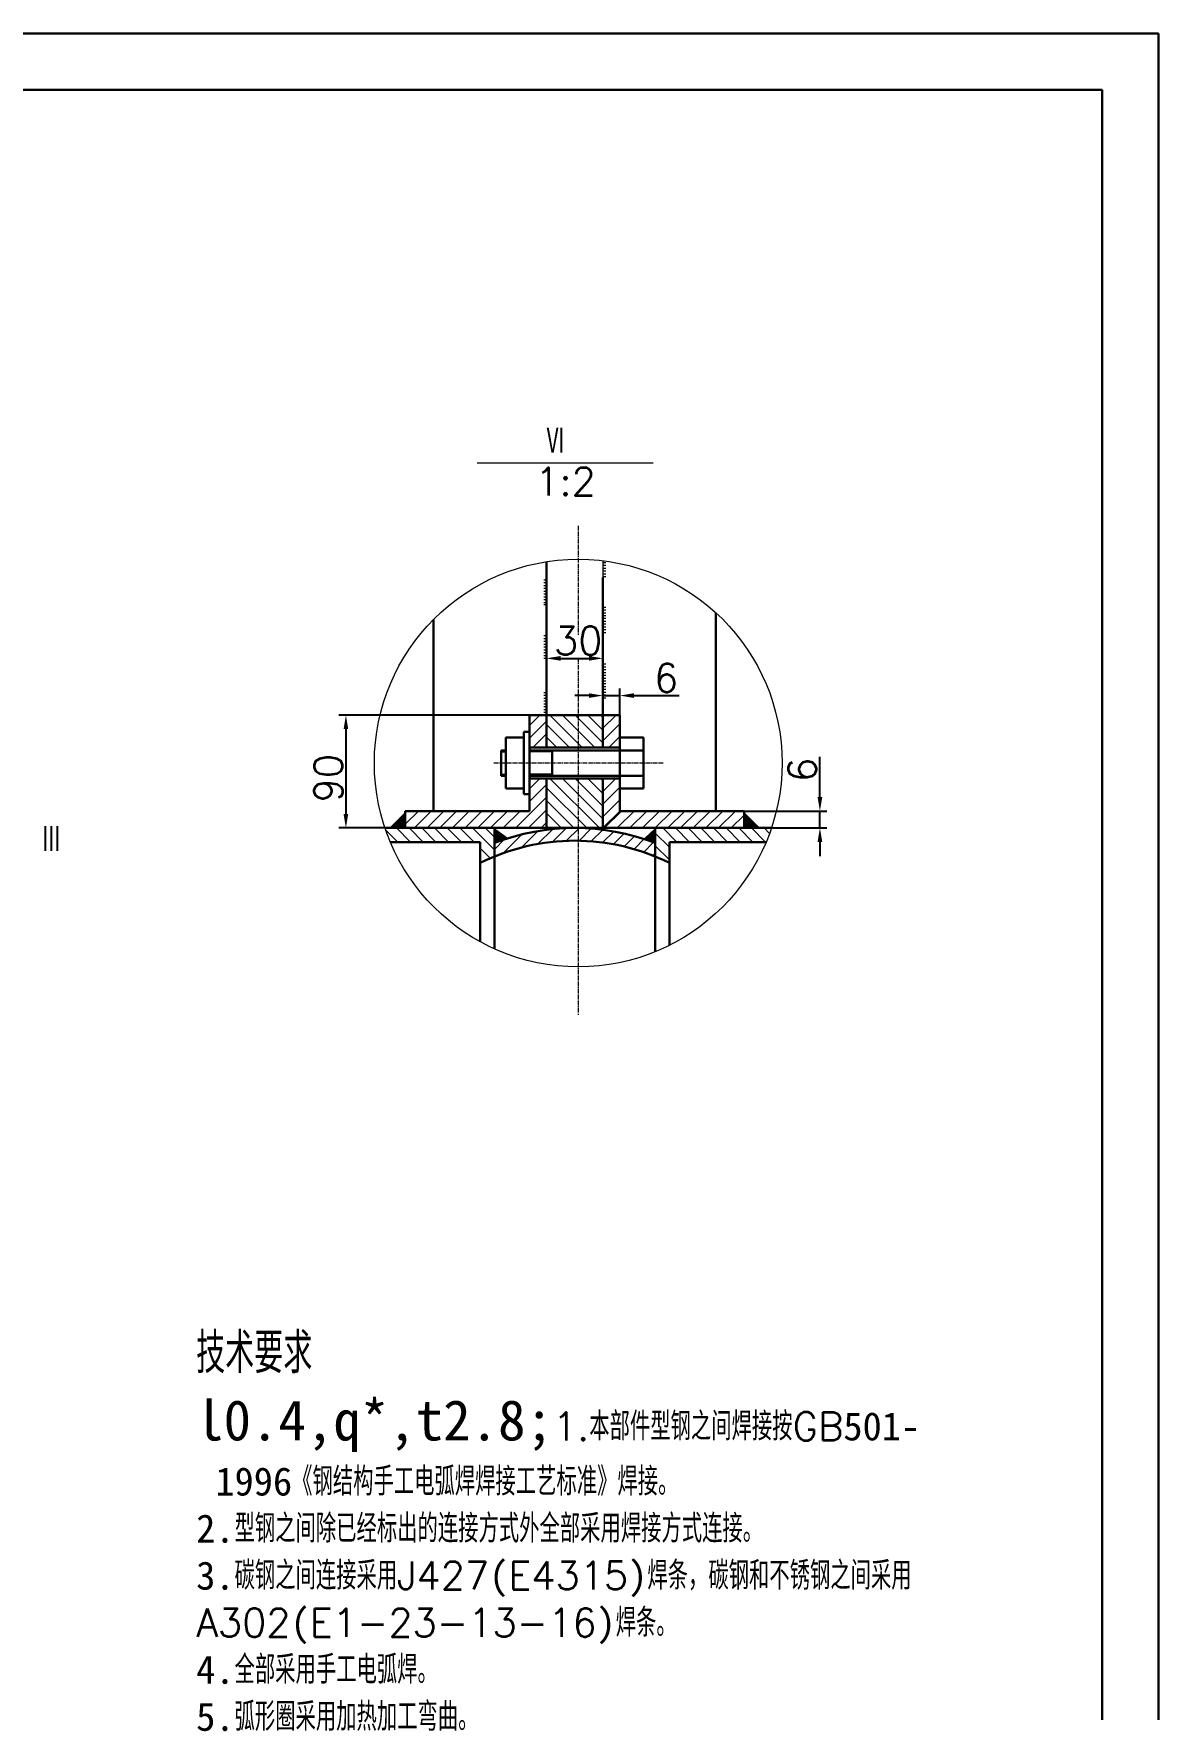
# Model space of a CAD drawing. Header units: millimetres. Extents: x 1900 to 2741, y 0 to 595.
# Drawn here: x 2541.8 to 2741, y 297.8 to 594.7 of the extents above; entities that cross this region are included whole.
import ezdxf

# ---------------------------------------------------------------- set-up
doc = ezdxf.new("R2010")
doc.units = ezdxf.units.MM
doc.linetypes.add('CENTER2', pattern=[1.125, 0.75, -0.125, 0.125, -0.125])
for name, color, linetype, lineweight in [('尺寸线', 3, 'Continuous', 15), ('文字层', 7, 'Continuous', 15), ('粗实线', 7, 'Continuous', 30), ('细实线', 7, 'Continuous', 15), ('细点划线', 1, 'CENTER2', 18)]:
    doc.layers.add(name, color=color, linetype=linetype, lineweight=lineweight)
doc.styles.get("Standard").update_dxf_attribs({"font": 'txt.shx', "bigfont": 'gbcbig.shx'})
doc.dimstyles.new('ISO-25$0', dxfattribs={"dimtxt": 5, "dimasz": 2.5, "dimexe": 1.25, "dimexo": 0, "dimtad": 1, "dimdec": 0, "dimdsep": 46, "dimtxsty": 'Standard', "dimcen": 2.5, "dimdle": 5, "dimadec": 0, "dimazin": 0, "dimtfac": 1, "dimtdec": 0, "dimtmove": 0, "dimatfit": 2, "dimfxl": 0, "dimtolj": 1, "dimarcsym": 0})
pattern_1 = [(45, (0, 0), (-1.122532015133644, 1.122532015133644), [])]
pattern_2 = [(315, (0, 0), (1.122532015133644, 1.122532015133644), [])]

# ---------------------------------------------------------------- blocks, each defined once
blk = doc.blocks.new('*X82')
at = {"layer": '尺寸线'}
for points in [[(2680.629000557537, 459.4599489424037), (2681.46233389087, 459.4599489424037), (2681.045667224204, 456.9599489424037)], [(2680.629000557537, 451.4599489424033), (2681.46233389087, 451.4599489424033), (2681.045667224204, 453.9599489424033)]]:
    blk.add_hatch(color=0, dxfattribs=at).paths.add_polyline_path(points, flags=0)
at = {"layer": '尺寸线', "color": 0, "lineweight": -2}
for p, q in [((2681.045667224204, 459.4599489424037), (2681.045667224204, 466.543282275737)), ((2667.62542481895, 456.9599489424037), (2682.295667224204, 456.9599489424037)), ((2681.045667224204, 453.9599489424033), (2681.045667224204, 456.9599489424037)), ((2667.448939743777, 453.9599489424033), (2682.295667224204, 453.9599489424033)), ((2681.045667224204, 451.4599489424033), (2681.045667224204, 448.9599489424033))]:
    blk.add_line(p, q, dxfattribs=at)
at = {"layer": '尺寸线', "color": 0, "insert": (2677.920667224204, 464.2516156090708), "char_height": 5, "width": 9.285714285715585, "attachment_point": 5, "rotation": 90}
blk.add_mtext('6', dxfattribs=at)
blk = doc.blocks.new('*X83')
at = {"layer": '尺寸线'}
for points in [[(2640.12542481895, 477.8253242795628), (2640.12542481895, 476.9919909462295), (2642.62542481895, 477.4086576128961)], [(2648.12542481895, 477.8253242795628), (2648.12542481895, 476.9919909462295), (2645.62542481895, 477.4086576128961)]]:
    blk.add_hatch(color=0, dxfattribs=at).paths.add_polyline_path(points, flags=0)
at = {"layer": '尺寸线', "color": 0, "lineweight": -2}
for p, q in [((2642.62542481895, 473.9599489424041), (2642.62542481895, 478.6586576128961)), ((2645.62542481895, 473.9599489424041), (2645.62542481895, 478.6586576128961)), ((2640.12542481895, 477.4086576128961), (2637.62542481895, 477.4086576128961)), ((2642.62542481895, 477.4086576128961), (2645.62542481895, 477.4086576128961)), ((2648.12542481895, 477.4086576128961), (2656.107276401677, 477.4086576128961))]:
    blk.add_line(p, q, dxfattribs=at)
at = {"layer": '尺寸线', "color": 0, "insert": (2653.81560973501, 480.5336576128961), "char_height": 5, "width": 9.285714285715585, "attachment_point": 5}
blk.add_mtext('6', dxfattribs=at)
blk = doc.blocks.new('*X84')
at = {"layer": '尺寸线'}
for points in [[(2635.12542481895, 484.4228127561989), (2635.12542481895, 483.5894794228655), (2632.62542481895, 484.0061460895322)], [(2640.12542481895, 484.4228127561989), (2640.12542481895, 483.5894794228655), (2642.62542481895, 484.0061460895322)]]:
    blk.add_hatch(color=0, dxfattribs=at).paths.add_polyline_path(points, flags=0)
at = {"layer": '尺寸线', "color": 0, "lineweight": -2}
for p, q in [((2632.62542481895, 483.2628832809594), (2632.62542481895, 485.2561460895322)), ((2635.12542481895, 484.0061460895322), (2640.12542481895, 484.0061460895322)), ((2642.62542481895, 483.2628832809594), (2642.62542481895, 485.2561460895322))]:
    blk.add_line(p, q, dxfattribs=at)
at = {"layer": '尺寸线', "color": 0, "insert": (2638.242263601861, 487.1311460895322), "char_height": 5, "width": 24.28571428571558, "attachment_point": 5}
blk.add_mtext('30', dxfattribs=at)
blk = doc.blocks.new('*X85')
at = {"layer": '尺寸线'}
for points in [[(2596.688243672769, 471.4599489424041), (2597.521577006102, 471.4599489424041), (2597.104910339436, 473.9599489424041)], [(2596.688243672769, 456.4550103758098), (2597.521577006102, 456.4550103758098), (2597.104910339436, 453.9550103758098)]]:
    blk.add_hatch(color=0, dxfattribs=at).paths.add_polyline_path(points, flags=0)
at = {"layer": '尺寸线', "color": 0, "lineweight": -2}
for p, q in [((2629.62542481895, 473.9599489424041), (2595.854910339436, 473.9599489424041)), ((2597.104910339436, 471.4599489424041), (2597.104910339436, 456.4550103758098)), ((2607.62542481895, 453.9550103758098), (2595.854910339436, 453.9550103758098))]:
    blk.add_line(p, q, dxfattribs=at)
at = {"layer": '尺寸线', "color": 0, "insert": (2593.979910339436, 462.769362893092), "char_height": 5, "width": 24.28571428571558, "attachment_point": 5, "rotation": 90}
blk.add_mtext('90', dxfattribs=at)

msp = doc.modelspace()

# ---------------------------------------------------------------- hatches: boundary and pattern name
at = {"layer": '粗实线'}
for points in [[(2607.62542481895, 456.5199489424026), (2605.065424818951, 453.9599489424031), (2607.62542481895, 453.959948942404)], [(2670.185424818949, 453.9599489424031), (2667.62542481895, 456.5199489424017), (2667.62542481895, 453.9599489424031)]]:
    msp.add_hatch(color=256, dxfattribs=at).paths.add_polyline_path(points, flags=0)
h = msp.add_hatch(color=256, dxfattribs=at)
edge = h.paths.add_edge_path(flags=0)
edge.add_line((2625.861098012362, 452.1748611467069), (2623.389380625692, 453.9599489424018))
edge.add_line((2623.389380625692, 453.9599489424018), (2623.389380625692, 451.3178995729618))
edge.add_arc((2637.639361426154, 414.2100043192581), 39.74994142100544, 107.2360443618272, 111.00752819981639, ccw=False)
h = msp.add_hatch(color=256, dxfattribs=at)
edge = h.paths.add_edge_path(flags=0)
edge.add_line((2651.889380625693, 453.9599489424018), (2649.825817616261, 452.0458215169174))
edge.add_arc((2637.639437283322, 414.2101095593235), 39.74982974752283, 68.99246782304749, 72.1469396921683, ccw=False)
edge.add_line((2651.889380625693, 451.3178995729618), (2651.889380625693, 453.9599489424018))
at = {"layer": '细实线'}
h = msp.add_hatch(dxfattribs=at)
h.set_pattern_fill('ANSI31', color=256, scale=0.5, style=0)
h.set_pattern_definition(pattern_1)
h.paths.add_polyline_path([(2632.62542481895, 473.959948942404), (2629.625424818951, 473.959948942404), (2629.625424818951, 468.2099489424036), (2632.62542481895, 468.2099489424036)], flags=0)
h.paths.add_polyline_path([(2632.62542481895, 462.709948942404), (2629.625424818951, 462.7099489424031), (2629.625424818951, 460.9599489424036), (2629.625424818951, 456.9599489424036), (2608.06542481895, 456.9599489424036), (2607.62542481895, 456.5199489424026), (2607.62542481895, 453.9599489424031), (2623.389380625692, 453.9599489424031), (2632.62542481895, 453.9599489424031)], flags=0)
h = msp.add_hatch(dxfattribs=at)
h.set_pattern_fill('ANSI31', color=256, scale=0.5, angle=90, style=0)
h.set_pattern_definition([(135, (0, 0), (-1.122532015133644, -1.122532015133644), [])])
h.paths.add_polyline_path([(2642.62542481895, 473.959948942404), (2632.62542481895, 473.959948942404), (2632.62542481895, 468.2099489424027), (2642.62542481895, 468.2099489424036)], flags=0)
h.paths.add_polyline_path([(2642.62542481895, 462.7099489424031), (2632.62542481895, 462.7099489424031), (2632.62542481895, 453.9599489424031), (2642.62542481895, 453.9599489424031)], flags=0)
h = msp.add_hatch(dxfattribs=at)
h.set_pattern_fill('ANSI31', color=256, scale=0.5, style=0)
h.set_pattern_definition(pattern_1)
h.paths.add_polyline_path([(2645.62542481895, 473.959948942404), (2642.62542481895, 473.959948942404), (2642.62542481895, 468.2099489424036), (2645.62542481895, 468.2099489424036)], flags=0)
h = msp.add_hatch(dxfattribs=at)
h.set_pattern_fill('ANSI31', color=256, scale=0.5, style=0)
h.set_pattern_definition(pattern_1)
h.paths.add_polyline_path([(2645.62542481895, 462.7099489424031), (2642.62542481895, 462.7099489424031), (2642.62542481895, 453.9599489424031), (2645.62542481895, 456.9599489424036)], flags=0)
h = msp.add_hatch(dxfattribs=at)
h.set_pattern_fill('ANSI31', color=256, scale=0.5, style=0)
h.set_pattern_definition(pattern_1)
h.paths.add_polyline_path([(2667.62542481895, 456.9599489424036), (2645.62542481895, 456.9599489424036), (2642.62542481895, 453.9599489424031), (2651.889380625693, 453.9599489424031), (2667.62542481895, 453.9599489424031)], flags=0)
h = msp.add_hatch(dxfattribs=at)
h.set_pattern_fill('ANSI31', color=256, scale=0.5, angle=270, style=0)
h.set_pattern_definition(pattern_2)
edge = h.paths.add_edge_path(flags=0)
edge.add_line((2623.389380625692, 453.9599489424029), (2623.027570055619, 453.959948942403))
edge.add_line((2623.027570055619, 453.959948942403), (2604.022038793375, 453.959948942403))
edge.add_arc((2638.242328583947, 465.4599734926626), 36.10095286841216, 198.57536820578, 202.8178072473938)
edge.add_line((2604.966539929139, 451.459948942403), (2620.889380625691, 451.459948942403))
edge.add_line((2620.889380625691, 451.459948942403), (2620.889380625691, 447.7612156845092))
edge.add_arc((2637.639341567323, 414.2100349190138), 37.49990563061692, 112.3336773753525, 116.5300263004666, ccw=False)
edge.add_line((2623.389380625692, 448.8969421819445), (2623.389380625692, 451.3178995729619))
edge.add_line((2623.389380625692, 451.3178995729619), (2623.389380625692, 453.9599489424029))
h = msp.add_hatch(dxfattribs=at)
h.set_pattern_fill('ANSI31', color=256, scale=0.5, style=0)
h.set_pattern_definition(pattern_1)
edge = h.paths.add_edge_path(flags=0)
edge.add_line((2623.389380625692, 451.3178995729618), (2623.389380625692, 448.8969421819447))
edge.add_arc((2637.639380625693, 414.2099599496931), 37.49998981840575, 67.66631095139172, 112.33368904861061, ccw=False)
edge.add_line((2651.889380625693, 448.8969421819447), (2651.889380625693, 451.3178995729618))
edge.add_arc((2637.639380625693, 414.2099497922922), 39.74999920659988, 68.99247414101825, 111.0075258589809)
h = msp.add_hatch(dxfattribs=at)
h.set_pattern_fill('ANSI31', color=256, scale=0.5, angle=270, style=0)
h.set_pattern_definition(pattern_2)
edge = h.paths.add_edge_path(flags=0)
edge.add_line((2672.46157430732, 453.9572292298017), (2667.62542481895, 453.9550103758098))
edge.add_line((2667.62542481895, 453.9550103758098), (2651.889380625693, 453.9550103758098))
edge.add_line((2651.889380625693, 453.9550103758098), (2651.889380625693, 451.3178995729619))
edge.add_line((2651.889380625693, 451.3178995729619), (2651.889380625693, 448.896942181944))
edge.add_arc((2637.639419684012, 414.2100349189167), 37.49990563072482, 63.46997369953567, 67.66632262463571, ccw=False)
edge.add_line((2654.389380625693, 447.761215684509), (2654.389380625693, 450.2585272777538))
edge.add_line((2654.389380625693, 450.2585272777538), (2654.389380625693, 451.4599489424029))
edge.add_line((2654.389380625693, 451.4599489424029), (2671.517987274583, 451.4599489424024))
edge.add_arc((2638.242345991174, 465.4599178119439), 36.10079543680794, 337.182183503524, 341.4200872995423)

# ---------------------------------------------------------------- linework, layer by layer
at = {"layer": '文字层'}
msp.add_line((2620.365008889575, 518.6611630620737), (2651.48937761009, 518.6611630620737), dxfattribs=at)
at = {"layer": '粗实线'}
for p, q in [((1900.000001215461, 594.6805132056977), (2741.000001215461, 594.6805132056977)), ((2741.000001215461, 594.6805132056977), (2741.000001215461, 0.6805132056977072)), ((1925.000001215461, 584.6805132056977), (2731.000001215461, 584.6805132056977)), ((2731.000001215461, 584.6805132056977), (2731.000001215461, 10.68051320569765)), ((2632.62542481895, 501.1212011362074), (2632.62542481895, 498.3158176195162)), ((2632.62542481895, 468.2099489424025), (2632.62542481895, 498.3158176195162)), ((2642.62542481895, 468.2099489424025), (2642.62542481895, 498.3158176195162)), ((2612.62542481895, 456.9599489424037), (2612.625424818946, 490.8971531266975)), ((2662.615974669386, 456.9563893062242), (2662.620977575002, 492.0861032076949)), ((2629.625424818951, 456.9599489424037), (2629.625424818951, 473.9599489424041)), ((2632.62542481895, 473.9599489424041), (2629.62542481895, 473.9599489424041)), ((2642.62542481895, 473.9599489424041), (2632.62542481895, 473.9599489424041)), ((2645.18542481895, 473.959948942403), (2642.62542481895, 473.959948942403)), ((2642.62542481895, 473.959948942403), (2645.62542481895, 473.959948942403)), ((2642.823334728489, 473.9599489424041), (2644.743334728489, 473.9599489424041)), ((2645.62542481895, 456.9599489424037), (2645.62542481895, 473.9599489424041)), ((2628.625424818952, 469.9599489424032), (2625.42542481895, 469.9599489424032)), ((2625.42542481895, 469.9599489424032), (2625.42542481895, 460.9599489424046)), ((2629.625424818951, 470.9599489424035), (2628.625424818952, 470.9599489424046)), ((2628.625424818952, 459.9599489424032), (2628.625424818952, 470.9599489424035)), ((2649.825424818951, 469.9599489424032), (2645.62542481895, 469.9599489424032)), ((2649.825424818951, 469.9599489424032), (2649.825424818951, 460.9599489424023)), ((2624.62542481895, 467.7099489424025), (2624.625424818951, 463.2099489424016)), ((2625.42542481895, 467.7099489424025), (2624.625424818949, 467.7099489424025)), ((2645.625424818951, 468.2099489424025), (2629.625424818951, 468.2099489424037)), ((2649.825424818951, 467.7099489424025), (2629.625424818951, 467.7099489424024)), ((2633.625424818952, 463.2099489424027), (2633.625424818951, 467.7099489424033)), ((2625.42542481895, 463.2099489424018), (2624.625424818951, 463.2099489424018)), ((2649.825424818951, 463.2099489424019), (2629.625424818951, 463.2099489424018)), ((2628.625424818951, 460.9599489424035), (2625.42542481895, 460.9599489424046)), ((2645.625424818951, 462.7099489424019), (2629.625424818951, 462.709948942403)), ((2632.62542481895, 453.959948942403), (2632.62542481895, 462.709948942403)), ((2642.62542481895, 453.959948942403), (2642.62542481895, 462.7099489424019)), ((2649.82542481895, 460.9599489424023), (2645.62542481895, 460.9599489424035)), ((2629.62542481895, 459.9599489424032), (2628.625424818951, 459.9599489424032)), ((2607.62542481895, 456.5199489424027), (2605.065424818949, 453.959948942403)), ((2607.62542481895, 453.9550103758098), (2607.62542481895, 456.9599489424037)), ((2607.62542481895, 456.9599489424037), (2629.625424818951, 456.9599489424037)), ((2607.62542481895, 456.5199489424027), (2607.62542481895, 453.959948942403)), ((2607.62542481895, 454.1578588519407), (2607.62542481895, 456.0778588519407)), ((2645.62542481895, 456.9599489424037), (2667.62542481895, 456.9599489424037)), ((2667.62542481895, 453.9550103758098), (2667.62542481895, 456.9599489424037)), ((2670.18542481895, 453.959948942403), (2667.62542481895, 456.5199489424027)), ((2667.62542481895, 453.959948942403), (2667.62542481895, 456.5199489424027)), ((2604.022038793374, 453.959948942403), (2623.389380625692, 453.959948942403)), ((2604.966539929139, 451.459948942403), (2620.889380625691, 451.459948942403)), ((2607.62542481895, 453.959948942403), (2605.065424818949, 453.959948942403)), ((2620.889380625691, 451.4599489424019), (2620.889380625691, 433.8031765491423)), ((2623.027570055619, 453.959948942403), (2632.62542481895, 453.959948942403)), ((2623.389380625692, 453.959948942403), (2623.389380625692, 451.3178995729619)), ((2623.389380625692, 451.3178995729619), (2623.389380625692, 448.8969421819446)), ((2632.62542481895, 453.959948942403), (2642.62542481895, 453.959948942403)), ((2667.62542481895, 453.9550103758098), (2642.62542481895, 453.9550103758098)), ((2651.889380625693, 451.3178995729619), (2651.889380625693, 453.959948942403)), ((2651.889380625693, 451.3178995729619), (2651.889380625693, 448.8969421819446)), ((2654.389380625693, 450.2585272777538), (2654.389380625693, 451.4599489424019)), ((2654.389380625693, 451.459948942403), (2671.517987274583, 451.4599489424024)), ((2670.18542481895, 453.959948942403), (2667.62542481895, 453.959948942403)), ((2672.46157430732, 453.9572292298017), (2667.62542481895, 453.9550103758098)), ((2667.823334728488, 453.959948942403), (2669.743334728488, 453.959948942403)), ((2623.389380625692, 448.8969421819446), (2623.389380625692, 432.5560638641998)), ((2651.889380625693, 442.7079774992479), (2651.889380625693, 448.8969421819446)), ((2654.389380625693, 450.2585272777538), (2654.389380625693, 447.761215684509)), ((2654.389380625693, 433.1714928355832), (2654.389380625693, 447.761215684509)), ((2651.889380625692, 432.0379504551609), (2651.889380625693, 442.7079774992479)), ((2741.000001215461, 420.6805132056977), (2741.000001215461, 0.6805132056977072))]:
    msp.add_line(p, q, dxfattribs=at)
for radius, start, end in [(37.50000000000008, 63.46997898198497, 116.5300210180138), (39.75000000000006, 68.99247458018178, 111.0075254198195)]:
    msp.add_arc((2637.639380625692, 414.2099489424028), radius, start, end, dxfattribs=at)
at = {"layer": '细实线'}
for p, q in [((2642.62542481895, 501.2937553783418), (2642.62542481895, 498.3158176195162)), ((2624.62542481895, 467.4599489424037), (2625.42542481895, 467.4599489424037)), ((2633.625424818951, 467.4599489424035), (2629.625424818951, 467.4599489424037)), ((2624.625424818951, 463.459948942403), (2625.42542481895, 463.459948942403)), ((2633.625424818952, 463.4599489424027), (2629.625424818951, 463.459948942403)), ((2645.62542481895, 456.9599489424037), (2642.62542481895, 453.959948942403))]:
    msp.add_line(p, q, dxfattribs=at)
at = {"layer": '细实线', "linetype": 'Continuous', "lineweight": 5}
for p, q in [((2643.125424818954, 500.9248005649114), (2642.625424818955, 500.9248005649114)), ((2643.125424818954, 500.4248005649118), (2642.625424818955, 500.4248005649118)), ((2643.125424818954, 499.9248005649112), (2642.625424818955, 499.9248005649112)), ((2643.125424818954, 499.4248005649116), (2642.625424818955, 499.4248005649116)), ((2643.125424818954, 498.9248005649109), (2642.625424818955, 498.9248005649109)), ((2632.125424818945, 497.9248005649107), (2632.625424818946, 497.9248005649107)), ((2632.125424818945, 497.4248005649112), (2632.625424818946, 497.4248005649112)), ((2632.125424818945, 496.9248005649105), (2632.625424818946, 496.9248005649105)), ((2632.125424818945, 496.4248005649109), (2632.625424818946, 496.4248005649109)), ((2632.125424818945, 495.9248005649102), (2632.625424818946, 495.9248005649102)), ((2643.125424818954, 498.4248005649114), (2642.625424818955, 498.4248005649114)), ((2632.125424818945, 495.4248005649107), (2632.625424818946, 495.4248005649107)), ((2632.125424818945, 494.92480056491), (2632.625424818946, 494.92480056491)), ((2632.125424818945, 494.4248005649105), (2632.625424818946, 494.4248005649105)), ((2632.125424818945, 493.9248005649098), (2632.625424818946, 493.9248005649098)), ((2632.125424818945, 493.5350755806554), (2632.625424818946, 493.5350755806554)), ((2643.125424818954, 493.0350755806547), (2642.625424818955, 493.0350755806547)), ((2643.125424818954, 492.5350755806541), (2642.625424818955, 492.5350755806541)), ((2643.125424818954, 492.0350755806545), (2642.625424818955, 492.0350755806545)), ((2643.125424818954, 491.535075580655), (2642.625424818955, 491.535075580655)), ((2643.125424818954, 491.0350755806543), (2642.625424818955, 491.0350755806543)), ((2643.125424818954, 490.5350755806536), (2642.625424818955, 490.5350755806536)), ((2643.125424818954, 490.0350755806541), (2642.625424818955, 490.0350755806541)), ((2632.125424818945, 488.0350755806536), (2632.625424818946, 488.0350755806536)), ((2632.125424818945, 487.5350755806541), (2632.625424818946, 487.5350755806541)), ((2632.125424818945, 487.0350755806534), (2632.625424818946, 487.0350755806534)), ((2643.125424818954, 489.5350755806545), (2642.625424818955, 489.5350755806545)), ((2643.125424818954, 489.0350755806538), (2642.625424818955, 489.0350755806538)), ((2643.125424818954, 488.5350755806531), (2642.625424818955, 488.5350755806531)), ((2632.125424818945, 486.5350755806527), (2632.625424818946, 486.5350755806527)), ((2632.125424818945, 486.0350755806531), (2632.625424818946, 486.0350755806531)), ((2632.125424818945, 485.5350755806536), (2632.625424818946, 485.5350755806536)), ((2632.125424818945, 485.0350755806529), (2632.625424818946, 485.0350755806529)), ((2632.125424818945, 484.5350755806522), (2632.625424818946, 484.5350755806522)), ((2632.125424818945, 484.0350755806527), (2632.625424818946, 484.0350755806527)), ((2643.125424818954, 482.959948942405), (2642.625424818955, 482.959948942405)), ((2643.125424818954, 482.4599489424055), (2642.625424818955, 482.4599489424055)), ((2643.125424818954, 481.959948942406), (2642.625424818955, 481.959948942406)), ((2643.125424818954, 481.4599489424053), (2642.625424818955, 481.4599489424053)), ((2643.125424818954, 480.9599489424046), (2642.625424818955, 480.9599489424046)), ((2632.125424818945, 477.959948942405), (2632.625424818946, 477.959948942405)), ((2643.125424818954, 480.459948942405), (2642.625424818955, 480.459948942405)), ((2643.125424818954, 479.9599489424055), (2642.625424818955, 479.9599489424055)), ((2643.125424818954, 479.4599489424048), (2642.625424818955, 479.4599489424048)), ((2643.125424818954, 478.9599489424041), (2642.625424818955, 478.9599489424041)), ((2643.125424818954, 478.4599489424046), (2642.625424818955, 478.4599489424046)), ((2643.125424818954, 477.959948942405), (2642.625424818955, 477.959948942405)), ((2632.125424818945, 477.4599489424044), (2632.625424818946, 477.4599489424044)), ((2632.125424818945, 476.9599489424037), (2632.625424818946, 476.9599489424037)), ((2632.125424818945, 476.4599489424041), (2632.625424818946, 476.4599489424041)), ((2632.125424818945, 475.9599489424046), (2632.625424818946, 475.9599489424046)), ((2632.125424818945, 475.4599489424039), (2632.625424818946, 475.4599489424039)), ((2643.125424818954, 477.4599489424044), (2642.625424818955, 477.4599489424044)), ((2643.125424818954, 476.9599489424037), (2642.625424818955, 476.9599489424037)), ((2632.125424818945, 474.9599489424032), (2632.625424818946, 474.9599489424032)), ((2632.125424818945, 474.4599489424037), (2632.625424818946, 474.4599489424037))]:
    msp.add_line(p, q, dxfattribs=at)
at = {"layer": '细实线'}
msp.add_circle((2638.242263601861, 465.4599489424028), 36.10088345100924, dxfattribs=at)
at = {"layer": '细点划线'}
for p, q in [((2638.242263601861, 507.4613935613382), (2638.242263601861, 488.1591654590944)), ((2638.242263601861, 484.0061460895321), (2638.242263601861, 420.8460939416024)), ((2653.297052939583, 465.4599489424028), (2623.187474264139, 465.4599489424028))]:
    msp.add_line(p, q, dxfattribs=at)

# ---------------------------------------------------------------- texts
at = {"layer": '文字层', "char_height": 5}
for s, insert, width, attachment_point in [('Ⅵ', (2632.435439388207, 524.9849349780177), 5.892832109501796, 1), ('1:2', (2635.998184589065, 515.3367303274136), 31.22928449247911, 5), ('Ⅲ', (2543.120200147931, 454.4114582212013), 14.01277865127122, 1), ('{\\H1.429x;技术要求\\P\\fsimsun|b0|i0|c91|p7;l0.4,q*,t2.8;}1.本部件型钢之间焊接按GB{\\fsimsun|b0|i0|c91|p7;501-   1996}《钢结构手工电弧焊焊接工艺标准》焊接。\\P{\\fsimsun|b0|i0|c91|p7;2.}型钢之间除已经标出的连接方式外全部采用焊接方式连接。\\P{\\fsimsun|b0|i0|c91|p7;3.}碳钢之间连接采用J427{\\fsimsun|b0|i0|c91|p7;(}E4315{\\fsimsun|b0|i0|c91|p7;)}焊条，碳钢和不锈钢之间采用A302{\\fsimsun|b0|i0|c91|p7;(}E1-23-13-16{\\fsimsun|b0|i0|c91|p7;)}焊条。\\P{\\fsimsun|b0|i0|c91|p7;4.}全部采用手工电弧焊。\\P{\\fsimsun|b0|i0|c91|p7;5.}弧形圈采用加热加工弯曲。', (2570.581395902725, 329.2436846912229), 134.1081722795834, 4)]:
    msp.add_mtext(s, dxfattribs=dict(at, insert=insert, width=width, attachment_point=attachment_point))

# ---------------------------------------------------------------- dimensions: what is measured, and where the dimension line sits
at = {"layer": '尺寸线'}
for base, p1, p2, text, picture, middle in [((2642.62542481895, 484.0061460895322), (2632.62542481895, 483.2628832809594), (2642.62542481895, 483.2628832809594), '30', '*X84', (2638.24226360186, 484.0061460895322)), ((2645.62542481895, 477.4086576128961), (2642.62542481895, 473.9599489424041), (2645.62542481895, 473.9599489424041), '6', '*X83', (2653.81560973501, 477.4086576128961))]:
    dim = msp.add_linear_dim(base=base, p1=p1, p2=p2, text=text, dimstyle='ISO-25$0', override={"dimsah": 1}, dxfattribs=at)
    dim.commit()
    dim.dimension.update_dxf_attribs({"geometry": picture, "text_midpoint": middle, "dimtype": 160})
for base, p1, p2, text, picture, middle in [((2597.104910339436, 453.9550103758098), (2629.62542481895, 473.9599489424041), (2607.62542481895, 453.9550103758098), '90', '*X85', (2597.104910339436, 462.769362893092)), ((2681.045667224204, 453.9599489424033), (2667.62542481895, 456.9599489424037), (2667.448939743777, 453.9599489424033), '6', '*X82', (2681.045667224204, 464.2516156090707))]:
    dim = msp.add_linear_dim(base=base, p1=p1, p2=p2, angle=90, text=text, dimstyle='ISO-25$0', override={"dimsah": 1}, dxfattribs=at)
    dim.commit()
    dim.dimension.update_dxf_attribs({"geometry": picture, "text_midpoint": middle, "dimtype": 160})

doc.saveas('drawing.dxf')
